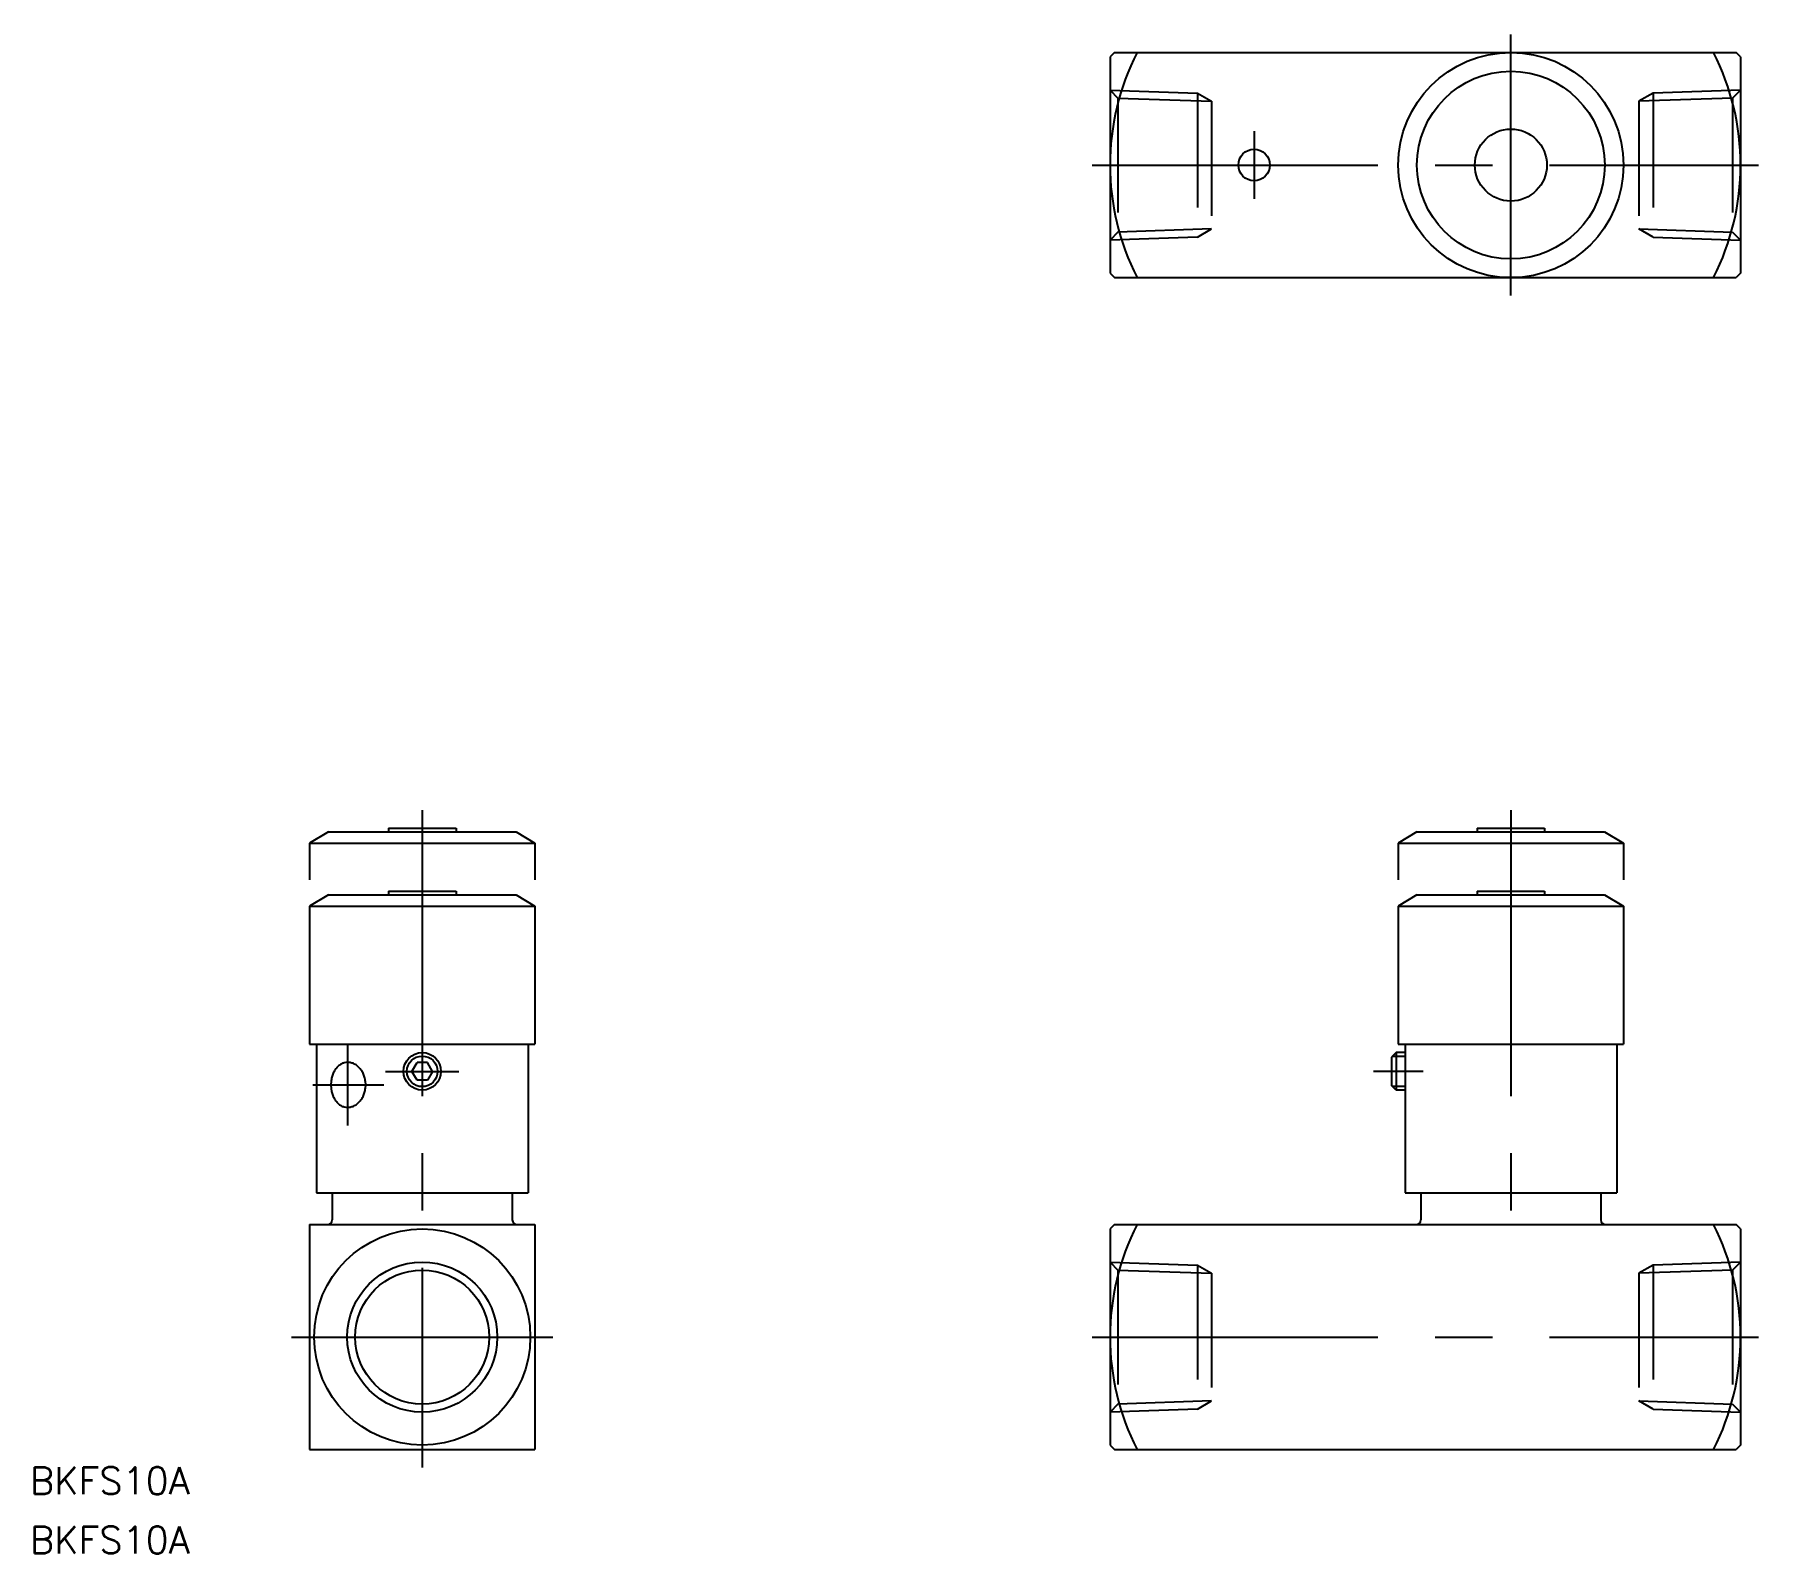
# Model space of a CAD drawing. Extents: x -43 to 148, y -24 to 145.
import ezdxf

# ---------------------------------------------------------------- set-up
doc = ezdxf.new("R2010")
doc.units = 0
for name, pattern in [('CENTER', [50.8, 31.75, -6.35, 6.35, -6.35]), ('DASHED', [19.05, 12.7, -6.35]), ('PHANTOM', [63.5, 31.75, -6.35, 6.35, -6.35, 6.35, -6.35])]:
    doc.linetypes.add(name, pattern=pattern)
doc.layers.get('0').update_dxf_attribs({"linetype": 'CONTINUOUS'})
doc.layers.add('CENTER', color=1, linetype='CENTER')
doc.styles.get("Standard").update_dxf_attribs({"font": 'txt.shx', "height": 3, "bigfont": 'bigfont.shx'})

msp = doc.modelspace()

# ---------------------------------------------------------------- linework, layer by layer
at = {"color": 7, "linetype": 'CONTINUOUS'}
for p, q in [((76.86, 142.62), (76.36, 142.12)), ((76.36, 142.12), (76.36, 118.12)), ((76.86, 142.62), (145.86, 142.62)), ((146.36, 142.12), (145.86, 142.62)), ((146.36, 142.12), (146.36, 118.12)), ((76.36, 118.12), (76.86, 117.62)), ((76.86, 117.62), (145.86, 117.62)), ((146.36, 118.12), (145.86, 117.62)), ((-10.42, 49.08), (-12.5, 47.83)), ((-10.42, 49.08), (10.42, 49.08)), ((-3.75, 49.5), (3.75, 49.5)), ((-3.75, 49.5), (-3.75, 49.08)), ((3.75, 49.5), (3.75, 49.08)), ((10.42, 49.08), (12.5, 47.83)), ((110.44, 49.08), (108.36, 47.83)), ((110.44, 49.08), (131.27, 49.08)), ((117.11, 49.5), (124.61, 49.5)), ((117.11, 49.5), (117.11, 49.08)), ((124.61, 49.5), (124.61, 49.08)), ((131.27, 49.08), (133.36, 47.83)), ((-12.5, 47.83), (12.5, 47.83)), ((-12.5, 47.83), (-12.5, 32.5)), ((12.5, 47.83), (12.5, 32.5)), ((108.36, 47.83), (133.36, 47.83)), ((108.36, 47.83), (108.36, 32.5)), ((133.36, 47.83), (133.36, 32.5)), ((-12.5, 32.5), (12.5, 32.5)), ((-11.75, 32.5), (-11.75, 16)), ((11.75, 32.5), (11.75, 16)), ((108.11, 31.58), (107.61, 31.08)), ((107.61, 31.08), (107.61, 27.92)), ((109.11, 31.15), (107.67, 31.15)), ((109.11, 31.58), (108.11, 31.58)), ((108.11, 31.58), (108.11, 27.42)), ((108.36, 32.5), (133.36, 32.5)), ((109.11, 32.5), (109.11, 16)), ((132.61, 32.5), (132.61, 16)), ((-1.15, 29.5), (-0.57, 30.49)), ((-0.57, 28.51), (-1.15, 29.5)), ((0.57, 30.49), (-0.57, 30.49)), ((1.15, 29.5), (0.57, 30.49)), ((1.15, 29.5), (0.57, 28.51)), ((0.57, 28.51), (-0.57, 28.51)), ((108.11, 27.42), (107.61, 27.92)), ((109.11, 27.8), (107.72, 27.8)), ((109.11, 27.42), (108.11, 27.42)), ((-11.75, 16), (11.75, 16)), ((-10, 16), (-10, 13)), ((10, 16), (10, 13)), ((109.11, 16), (132.61, 16)), ((110.86, 16), (110.86, 13)), ((130.86, 16), (130.86, 13)), ((-12.5, 12.5), (12.5, 12.5)), ((-12.5, 12.5), (-12.5, -12.5)), ((12.5, 12.5), (12.5, -12.5)), ((76.86, 12.5), (76.36, 12)), ((76.36, 12), (76.36, -12)), ((76.86, 12.5), (145.86, 12.5)), ((146.36, 12), (145.86, 12.5)), ((146.36, 12), (146.36, -12)), ((-12.5, -12.5), (12.5, -12.5)), ((76.36, -12), (76.86, -12.5)), ((76.86, -12.5), (145.86, -12.5)), ((146.36, -12), (145.86, -12.5))]:
    msp.add_line(p, q, dxfattribs=at)
at = {"color": 3, "linetype": 'DASHED'}
for p, q in [((76.36, 138.45), (86.06, 138.11)), ((76.36, 138.45), (77.24, 137.56)), ((86.06, 138.11), (86.06, 122.13)), ((86.06, 138.11), (87.64, 137.2)), ((136.66, 138.11), (135.08, 137.2)), ((146.36, 138.45), (136.66, 138.11)), ((136.66, 138.11), (136.66, 122.13)), ((146.36, 138.45), (145.47, 137.56)), ((77.24, 137.56), (87.64, 137.2)), ((77.24, 137.56), (77.24, 122.67)), ((87.64, 137.2), (87.64, 123.04)), ((145.47, 137.56), (135.08, 137.2)), ((135.08, 137.2), (135.08, 123.04)), ((145.47, 137.56), (145.47, 122.67)), ((77.24, 122.67), (76.36, 121.79)), ((87.64, 123.04), (77.24, 122.67)), ((86.06, 122.13), (87.64, 123.04)), ((135.08, 123.04), (145.47, 122.67)), ((136.66, 122.13), (135.08, 123.04)), ((145.47, 122.67), (146.36, 121.79)), ((86.06, 122.13), (76.36, 121.79)), ((136.66, 122.13), (146.36, 121.79)), ((76.36, 8.33), (86.06, 7.99)), ((76.36, 8.33), (77.24, 7.44)), ((86.06, 7.99), (86.06, -7.99)), ((86.06, 7.99), (87.64, 7.08)), ((136.66, 7.99), (135.08, 7.08)), ((146.36, 8.33), (136.66, 7.99)), ((136.66, 7.99), (136.66, -7.99)), ((146.36, 8.33), (145.47, 7.44)), ((77.24, 7.44), (77.24, -7.44)), ((77.24, 7.44), (87.64, 7.08)), ((87.64, 7.08), (87.64, -7.08)), ((145.47, 7.44), (135.08, 7.08)), ((135.08, 7.08), (135.08, -7.08)), ((145.47, 7.44), (145.47, -7.44)), ((77.24, -7.44), (76.36, -8.33)), ((87.64, -7.08), (77.24, -7.44)), ((86.06, -7.99), (87.64, -7.08)), ((136.66, -7.99), (135.08, -7.08)), ((135.08, -7.08), (145.47, -7.44)), ((145.47, -7.44), (146.36, -8.33)), ((86.06, -7.99), (76.36, -8.33)), ((136.66, -7.99), (146.36, -8.33))]:
    msp.add_line(p, q, dxfattribs=at)
at = {"color": 3, "linetype": 'PHANTOM'}
for p, q in [((-10.42, 56.08), (-12.5, 54.83)), ((-10.42, 56.08), (10.42, 56.08)), ((-3.75, 56.5), (3.75, 56.5)), ((-3.75, 56.5), (-3.75, 56.08)), ((3.75, 56.5), (3.75, 56.08)), ((10.42, 56.08), (12.5, 54.83)), ((110.44, 56.08), (108.36, 54.83)), ((110.44, 56.08), (131.27, 56.08)), ((117.11, 56.5), (124.61, 56.5)), ((117.11, 56.5), (117.11, 56.08)), ((124.61, 56.5), (124.61, 56.08)), ((131.27, 56.08), (133.36, 54.83)), ((-12.5, 54.83), (12.5, 54.83)), ((-12.5, 54.83), (-12.5, 50.75)), ((12.5, 54.83), (12.5, 50.75)), ((108.36, 54.83), (133.36, 54.83)), ((108.36, 54.83), (108.36, 50.75)), ((133.36, 54.83), (133.36, 50.75))]:
    msp.add_line(p, q, dxfattribs=at)
at = {"color": 7, "linetype": 'CONTINUOUS'}
for points in [[(-8.31, 30.5, 0.049127), (-8.66, 30.45, 0.049127), (-9.01, 30.31, 0.049127), (-9.32, 30.08, 0.049127), (-9.6, 29.77, 0.049127), (-9.83, 29.39, 0.049127), (-9.99, 28.96, 0.049127), (-10.1, 28.49, 0.049127), (-10.13, 28, 0.049127), (-10.1, 27.51, 0.049127), (-9.99, 27.04, 0.049127), (-9.83, 26.61, 0.049127), (-9.6, 26.23, 0.049127), (-9.32, 25.92, 0.049127), (-9.01, 25.69, 0.049127), (-8.66, 25.55, 0.049127), (-8.31, 25.5, -1)], [(-8.31, 25.5, 0.049127), (-7.91, 25.55, 0.049127), (-7.53, 25.69, 0.049127), (-7.18, 25.92, 0.049127), (-6.88, 26.23, 0.049127), (-6.62, 26.61, 0.049127), (-6.44, 27.04, 0.049127), (-6.32, 27.51, 0.049127), (-6.28, 28, 0.049127), (-6.32, 28.49, 0.049127), (-6.44, 28.96, 0.049127), (-6.62, 29.39, 0.049127), (-6.88, 29.77, 0.049127), (-7.18, 30.08, 0.049127), (-7.53, 30.31, 0.049127), (-7.91, 30.45, 0.049127), (-8.31, 30.5, -1)]]:
    msp.add_lwpolyline(points, format="xyb", dxfattribs=at)
for centre, radius in [((120.86, 130.12), 12.5), ((120.86, 130.12), 10.42), ((120.86, 130.12), 4), ((92.36, 130.12), 1.75), ((0, 29.5), 2.08), ((0, 29.5), 1.7), ((0, 0), 12), ((0, 0), 7.44)]:
    msp.add_circle(centre, radius, dxfattribs=at)
at = {"color": 3, "linetype": 'CONTINUOUS'}
msp.add_circle((0, 0), 8.33, dxfattribs=at)
at = {"color": 7, "linetype": 'CONTINUOUS'}
for centre, radius, start, end in [((103.9, 130.12), 27.54, 153.0085, 206.9915), ((118.82, 130.12), 27.54, 333.0085, 26.9915), ((-10.5, 13), 0.5, 270, 0), ((10.5, 13), 0.5, 180, 270), ((103.9, 0), 27.54, 153.0085, 206.9915), ((110.36, 13), 0.5, 270, 0), ((131.36, 13), 0.5, 180, 270), ((118.82, 0), 27.54, 333.0085, 26.9915)]:
    msp.add_arc(centre, radius, start, end, dxfattribs=at)
at = {"layer": 'CENTER', "color": 1, "linetype": 'CENTER'}
for p, q in [((120.86, 115.62), (120.86, 144.62)), ((92.36, 133.87), (92.36, 126.37)), ((74.36, 130.12), (148.36, 130.12)), ((0, 58.5), (0, -14.5)), ((120.86, 58.5), (120.86, 10.5)), ((-8.31, 32.5), (-8.31, 23.5)), ((-4.08, 29.5), (4.08, 29.5)), ((111.11, 29.5), (105.61, 29.5)), ((-12.13, 28), (-4.28, 28)), ((-14.5, 0), (14.5, 0)), ((74.36, 0), (148.36, 0))]:
    msp.add_line(p, q, dxfattribs=at)

# ---------------------------------------------------------------- texts
at = {"color": 7, "linetype": 'CONTINUOUS'}
for p in [(-43.57, -17.46), (-43.57, -24.03)]:
    msp.add_text('BKFS10A', height=3, dxfattribs=at).set_placement(p)

doc.saveas('drawing.dxf')
